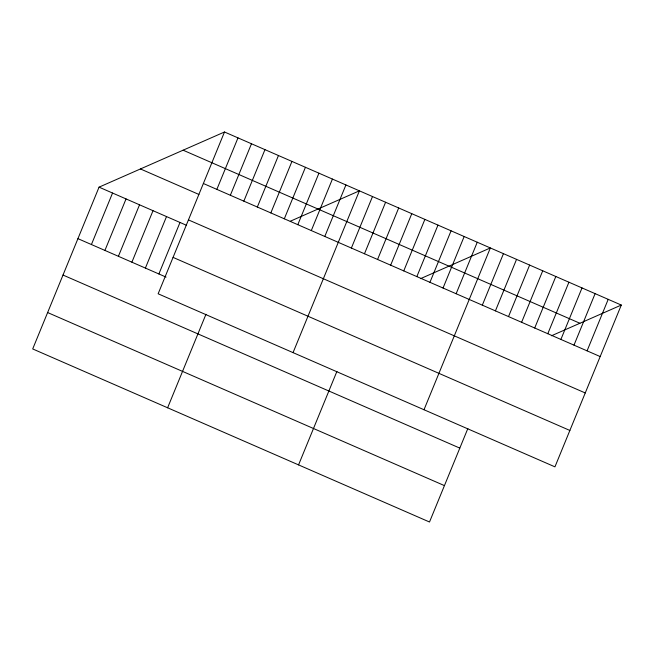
<?xml version="1.0" encoding="UTF-8"?>
<svg xmlns="http://www.w3.org/2000/svg" width="654" height="654" viewBox="0 0 654 654"><rect width="100%" height="100%" fill="white"/><g stroke="black" fill="none" stroke-linecap="round" stroke-linejoin="round"><path stroke-width="0.98" d="M224.494 131.994L158.137 293.785L554.944 466.85L621.3 305.058L224.494 131.994L99.056 187.15L32.7 348.942L429.506 522.006L467.855 428.517M91.421 244.539L112.545 193.036M104.918 250.425L126.042 198.922M118.407 256.303L139.531 204.8M131.895 262.189L153.02 210.686M145.392 268.075L166.517 216.572M158.881 273.961L180.005 222.458M216.858 189.382L237.982 137.88M230.355 195.26L251.471 143.757M243.844 201.146L264.968 149.643M167.612 407.785L205.961 314.296M257.333 207.032L278.457 155.529M270.83 212.918L291.946 161.415M284.318 218.804L305.443 167.301M297.807 224.682L318.931 173.179M311.304 230.568L332.42 179.065M324.793 236.454L345.917 184.951M293.049 352.629L359.406 190.837L290.294 221.224M351.378 248.046L372.502 196.543M364.474 253.76L385.598 202.258M377.571 259.466L398.687 207.972M298.559 464.896L336.908 371.407M390.659 265.181L411.783 213.678M403.755 270.895L424.879 219.392M416.851 276.601L437.976 225.099M429.948 282.315L451.072 230.813M443.044 288.03L464.16 236.527M456.132 293.736L477.256 242.233M423.996 409.739L490.353 247.948L420.53 278.653M482.325 305.156L503.449 253.654M495.421 310.871L516.546 259.368M508.518 316.585L529.634 265.083M521.606 322.291L542.73 270.789M534.702 328.006L555.826 276.503M547.799 333.712L568.923 282.217M560.895 339.426L582.019 287.923M573.991 345.14L595.107 293.638M587.079 350.846L608.204 299.344M551.477 335.764L621.3 305.058M183.095 150.191L579.91 323.264M203.369 183.496L600.176 356.561M140.447 168.953L198.914 194.451M188.442 219.891L585.248 392.956M99.056 187.15L186.3 225.205M173.065 257.39L569.871 430.455M77.932 238.653L166.075 277.1M63.005 275.048L459.811 448.113M47.628 312.547L444.434 485.611"/></g></svg>
